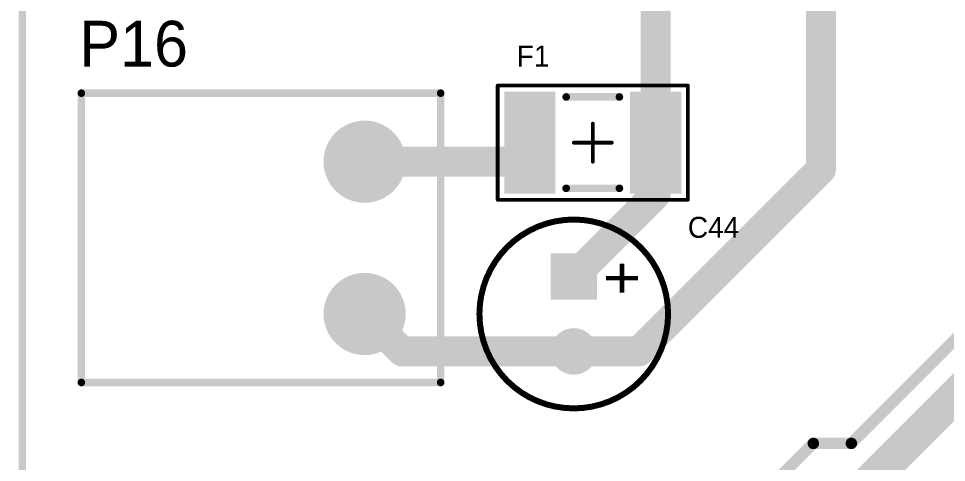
# Model space of a CAD drawing. Header units: millimetres. Extents: x 37 to 246, y 26 to 184.
# Drawn here: x 37.34 to 68.33, y 58.55 to 73.35 of the extents above; entities that cross this region are included whole.
import ezdxf

# ---------------------------------------------------------------- set-up
doc = ezdxf.new("R2010")
doc.units = ezdxf.units.MM
for name, color, linetype in [('BottomLayer', 5, 'Continuous'), ('BottomSolder', 6, 'Continuous'), ('KeepOutLayer', 6, 'Continuous'), ('Mechanical15', 56, 'Continuous'), ('PadHoleLayer', 156, 'Continuous'), ('TopLayer', 1, 'Continuous'), ('TopOverlay', 2, 'Continuous'), ('TopPaste', 8, 'Continuous'), ('TopSolder', 216, 'Continuous')]:
    doc.layers.add(name, color=color, linetype=linetype)

msp = doc.modelspace()

# ---------------------------------------------------------------- linework, layer by layer
at = {"layer": 'BottomLayer'}
for points, const_width in [([(48.26, 68.58, 1), (49.53, 68.58, 1)], 1.27), ([(48.26, 63.5, 1), (49.53, 63.5, 1)], 1.27), ([(55.542, 62.25, 1), (56.218, 62.25, 1)], 0.675)]:
    msp.add_lwpolyline(points, format="xyb", close=True, dxfattribs=dict(at, const_width=const_width))
at = {"layer": 'BottomLayer', "const_width": 1}
msp.add_lwpolyline([(64.77, 57.023), (71.12, 63.373)], dxfattribs=at)
at = {"layer": 'BottomLayer'}
msp.add_solid([(55.205, 65.425), (55.205, 64.075), (56.555, 65.425), (56.555, 64.075)], dxfattribs=at)
at = {"layer": 'BottomSolder'}
for points, const_width in [([(48.209, 68.58, 1), (49.581, 68.58, 1)], 1.372), ([(48.209, 63.5, 1), (49.581, 63.5, 1)], 1.372), ([(55.492, 62.25, 1), (56.268, 62.25, 1)], 0.777)]:
    msp.add_lwpolyline(points, format="xyb", close=True, dxfattribs=dict(at, const_width=const_width))
msp.add_solid([(55.103, 65.527), (55.103, 63.973), (56.657, 65.527), (56.657, 63.973)], dxfattribs=at)
at = {"layer": 'KeepOutLayer', "const_width": 0.254}
msp.add_lwpolyline([(37.465, 26.035), (37.465, 183.515)], dxfattribs=at)
at = {"layer": 'Mechanical15', "const_width": 0.0635}
for points in [[(53.308, 71.12, 1), (53.372, 71.12, 1)], [(53.308, 71.12, 1), (53.372, 71.12, 1)], [(59.658, 71.12, 1), (59.722, 71.12, 1)], [(59.658, 71.12, 1), (59.722, 71.12, 1)], [(56.483, 69.85, 1), (56.547, 69.85, 1)], [(55.848, 69.215, 1), (55.912, 69.215, 1)], [(57.118, 69.215, 1), (57.182, 69.215, 1)], [(56.483, 68.58, 1), (56.547, 68.58, 1)], [(53.308, 67.31, 1), (53.372, 67.31, 1)], [(53.308, 67.31, 1), (53.372, 67.31, 1)], [(59.658, 67.31, 1), (59.722, 67.31, 1)], [(59.658, 67.31, 1), (59.722, 67.31, 1)]]:
    msp.add_lwpolyline(points, format="xyb", close=True, dxfattribs=at)
at = {"layer": 'Mechanical15', "const_width": 0.127}
for points in [[(53.34, 67.31), (53.34, 71.12)], [(53.34, 71.12), (59.69, 71.12)], [(59.69, 67.31), (59.69, 71.12)], [(56.515, 68.58), (56.515, 69.85)], [(55.88, 69.215), (57.15, 69.215)], [(53.34, 67.31), (59.69, 67.31)]]:
    msp.add_lwpolyline(points, dxfattribs=at)
at = {"layer": 'PadHoleLayer'}
for points, const_width in [([(48.495, 68.58, 1), (49.295, 68.58, 1)], 0.8), ([(55.655, 64.75, 1), (56.105, 64.75, 1)], 0.45), ([(48.495, 63.5, 1), (49.295, 63.5, 1)], 0.8), ([(55.655, 62.25, 1), (56.105, 62.25, 1)], 0.45)]:
    msp.add_lwpolyline(points, format="xyb", close=True, dxfattribs=dict(at, const_width=const_width))
at = {"layer": 'TopLayer'}
for points, const_width in [([(64.135, 68.326), (64.135, 74.676)], 1), ([(58.615, 69.215), (58.615, 74.354)], 1), ([(53.78, 68.58), (54.415, 69.215)], 1), ([(58.615, 67.485), (58.615, 69.215)], 1), ([(48.895, 68.58), (53.78, 68.58)], 1), ([(58.059, 62.25), (64.135, 68.326)], 1), ([(66.421, 58.039), (76.835, 68.453)], 0.384), ([(55.88, 64.75), (58.615, 67.485)], 1), ([(65.151, 59.182), (71.12, 65.151)], 0.384), ([(48.895, 63.5), (50.145, 62.25)], 1), ([(50.145, 62.25), (55.88, 62.25)], 1), ([(55.88, 62.25), (58.059, 62.25)], 1), ([(61.214, 56.515), (63.881, 59.182)], 0.384), ([(63.881, 59.182), (65.151, 59.182)], 0.384)]:
    msp.add_lwpolyline(points, dxfattribs=dict(at, const_width=const_width))
for points, const_width in [([(48.26, 68.58, 1), (49.53, 68.58, 1)], 1.27), ([(54.165, 69.215, 1), (54.665, 69.215, 1)], 0.5), ([(58.365, 69.215, 1), (58.865, 69.215, 1)], 0.5), ([(58.365, 69.215, 1), (58.865, 69.215, 1)], 0.5), ([(48.645, 68.58, 1), (49.145, 68.58, 1)], 0.5), ([(53.53, 68.58, 1), (54.03, 68.58, 1)], 0.5), ([(53.53, 68.58, 1), (54.03, 68.58, 1)], 0.5), ([(63.885, 68.326, 1), (64.385, 68.326, 1)], 0.5), ([(63.885, 68.326, 1), (64.385, 68.326, 1)], 0.5), ([(58.365, 67.485, 1), (58.865, 67.485, 1)], 0.5), ([(58.365, 67.485, 1), (58.865, 67.485, 1)], 0.5), ([(55.63, 64.75, 1), (56.13, 64.75, 1)], 0.5), ([(48.26, 63.5, 1), (49.53, 63.5, 1)], 1.27), ([(48.645, 63.5, 1), (49.145, 63.5, 1)], 0.5), ([(55.542, 62.25, 1), (56.218, 62.25, 1)], 0.675), ([(49.895, 62.25, 1), (50.395, 62.25, 1)], 0.5), ([(49.895, 62.25, 1), (50.395, 62.25, 1)], 0.5), ([(55.63, 62.25, 1), (56.13, 62.25, 1)], 0.5), ([(55.63, 62.25, 1), (56.13, 62.25, 1)], 0.5), ([(57.809, 62.25, 1), (58.309, 62.25, 1)], 0.5), ([(57.809, 62.25, 1), (58.309, 62.25, 1)], 0.5), ([(63.785, 59.182, 1), (63.977, 59.182, 1)], 0.192), ([(63.785, 59.182, 1), (63.977, 59.182, 1)], 0.192), ([(65.055, 59.182, 1), (65.247, 59.182, 1)], 0.192), ([(65.055, 59.182, 1), (65.247, 59.182, 1)], 0.192)]:
    msp.add_lwpolyline(points, format="xyb", close=True, dxfattribs=dict(at, const_width=const_width))
for points in [[(55.165, 70.815), (53.665, 70.815), (55.165, 67.615), (53.665, 67.615)], [(59.365, 70.815), (57.865, 70.815), (59.365, 67.615), (57.865, 67.615)], [(55.205, 65.425), (55.205, 64.075), (56.555, 65.425), (56.555, 64.075)]]:
    msp.add_solid(points, dxfattribs=at)
at = {"layer": 'TopOverlay', "const_width": 0.254}
for points in [[(39.435, 70.866), (51.435, 70.866)], [(39.435, 61.214), (39.435, 70.866)], [(51.435, 61.214), (51.435, 70.866)], [(55.626, 70.739), (57.404, 70.739)], [(55.626, 67.691), (57.404, 67.691)], [(39.435, 61.214), (51.435, 61.214)]]:
    msp.add_lwpolyline(points, dxfattribs=at)
at = {"layer": 'TopOverlay'}
for points, const_width in [([(39.372, 70.866, 1), (39.499, 70.866, 1)], 0.127), ([(39.372, 70.866, 1), (39.499, 70.866, 1)], 0.127), ([(51.371, 70.866, 1), (51.498, 70.866, 1)], 0.127), ([(51.371, 70.866, 1), (51.498, 70.866, 1)], 0.127), ([(55.562, 70.739, 1), (55.69, 70.739, 1)], 0.127), ([(57.34, 70.739, 1), (57.467, 70.739, 1)], 0.127), ([(55.562, 67.691, 1), (55.69, 67.691, 1)], 0.127), ([(57.34, 67.691, 1), (57.467, 67.691, 1)], 0.127), ([(59.03, 63.5, 1), (52.73, 63.5, 1)], 0.2), ([(52.68, 63.5, 1), (52.78, 63.5, 1)], 0.1), ([(58.98, 63.5, 1), (59.08, 63.5, 1)], 0.1), ([(39.372, 61.214, 1), (39.499, 61.214, 1)], 0.127), ([(39.372, 61.214, 1), (39.499, 61.214, 1)], 0.127), ([(51.371, 61.214, 1), (51.498, 61.214, 1)], 0.127), ([(51.371, 61.214, 1), (51.498, 61.214, 1)], 0.127)]:
    msp.add_lwpolyline(points, format="xyb", close=True, dxfattribs=dict(at, const_width=const_width))
at = {"layer": 'TopPaste'}
for points in [[(55.165, 70.815), (53.665, 70.815), (55.165, 67.615), (53.665, 67.615)], [(59.365, 70.815), (57.865, 70.815), (59.365, 67.615), (57.865, 67.615)]]:
    msp.add_solid(points, dxfattribs=at)
at = {"layer": 'TopSolder'}
for points, const_width in [([(48.209, 68.58, 1), (49.581, 68.58, 1)], 1.372), ([(48.209, 63.5, 1), (49.581, 63.5, 1)], 1.372), ([(55.492, 62.25, 1), (56.268, 62.25, 1)], 0.777)]:
    msp.add_lwpolyline(points, format="xyb", close=True, dxfattribs=dict(at, const_width=const_width))
for points in [[(55.267, 70.917), (53.563, 70.917), (55.267, 67.513), (53.563, 67.513)], [(59.467, 70.917), (57.763, 70.917), (59.467, 67.513), (57.763, 67.513)], [(55.103, 65.527), (55.103, 63.973), (56.657, 65.527), (56.657, 63.973)]]:
    msp.add_solid(points, dxfattribs=at)

# ---------------------------------------------------------------- texts
at = {"layer": 'TopOverlay'}
for s, height, p in [('P16', 1.524, (39.37, 71.755)), ('F1', 0.7, (53.975, 71.755)), ('C44', 0.7, (59.69, 66.04))]:
    msp.add_text(s, height=height, dxfattribs=at).set_placement(p)
msp.add_text('+', height=1.5, rotation=270, dxfattribs=at).set_placement((56.769, 65.278))

doc.saveas('drawing.dxf')
